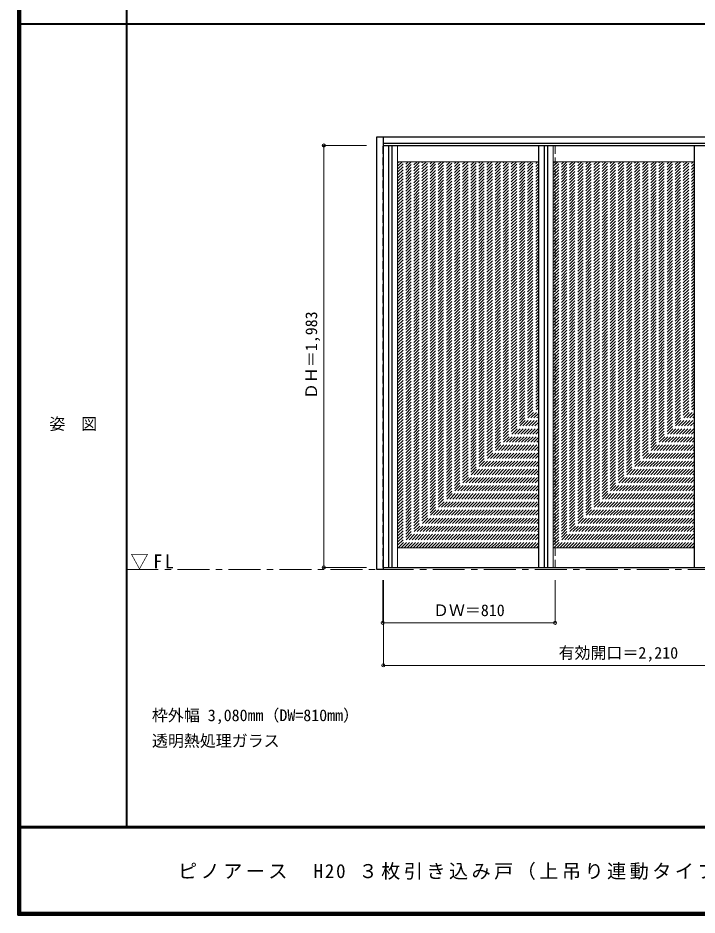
# Model space of a CAD drawing. Units: millimetres, scale not verified. Extents: x -6000 to 5700, y -4307 to 4260.
# Drawn here: x -6000 to -2807, y -4205 to 12 of the extents above; entities that cross this region are included whole.
import ezdxf
from ezdxf.enums import TextEntityAlignment as Align

# ---------------------------------------------------------------- set-up
doc = ezdxf.new("R2010")
doc.units = ezdxf.units.MM
doc.header["$LTSCALE"] = 30
doc.header["$PDMODE"] = 32
doc.header["$PDSIZE"] = 15
doc.linetypes.add('CHAIN1', pattern=[8, 5, -1, 1, -1])
doc.linetypes.add('DASHED1', pattern=[1.8, 1.2, -0.6])
for name, color, linetype, lineweight in [('0-1_通り芯', 7, 'CHAIN1', 18), ('0-2_扉', 4, 'DASHED1', 9), ('0-3_仕上げ', 3, 'Continuous', 25), ('0-4_枠', 3, 'Continuous', 25), ('0-B_寸法', 4, 'Continuous', 9), ('0-C_ハッチ', 4, 'DASHED1', 9), ('F-1_枠', 6, 'Continuous', 40)]:
    doc.layers.add(name, color=color, linetype=linetype, lineweight=lineweight)
doc.layers.add('0-A_文字', color=7, linetype='Continuous')
doc.layers.add('F-A_文字', color=7, linetype='Continuous')
doc.styles.add('ＭＳ ゴシック', font='')
doc.styles.get('ＭＳ ゴシック').set_extended_font_data('MS Gothic')

msp = doc.modelspace()

# ---------------------------------------------------------------- linework, layer by layer
at = {"layer": '0-1_通り芯'}
msp.add_line((-5490, -2581.25), (5700, -2581.25), dxfattribs=at)
at = {"layer": '0-2_扉'}
for p, q in [((-4285, -587.75), (-4282, -587.75)), ((-4285, -2570.75), (-4285, -587.75)), ((-3475, -2570.75), (-3475, -587.75)), ((-4282, -2570.75), (-4285, -2570.75))]:
    msp.add_line(p, q, dxfattribs=at)
at = {"layer": '0-2_扉', "color": 3, "linetype": 'Continuous', "lineweight": 25}
for p, q in [((-3553, -587.75), (-3553, -2570.75)), ((-2821, -587.75), (-2821, -2570.75)), ((-4282, -2570.75), (-2011, -2570.75))]:
    msp.add_line(p, q, dxfattribs=at)
msp.add_lwpolyline([(-4282, -587.75), (-2011, -587.75), (-2011, -2570.75)], dxfattribs=at)
at = {"layer": '0-3_仕上げ'}
for p, q in [((-4257.5, -587.75), (-4257.5, -2570.75)), ((-4242.5, -587.75), (-4242.5, -2570.75)), ((-3525.5, -587.75), (-3525.5, -2570.75)), ((-3510.5, -587.75), (-3510.5, -2570.75))]:
    msp.add_line(p, q, dxfattribs=at)
at = {"layer": '0-3_仕上げ', "color": 7, "lineweight": 18}
for p, q in [((-4215, -587.75), (-4215, -2570.75)), ((-3483, -587.75), (-3483, -2570.75)), ((-3553, -663.75), (-4215, -663.75)), ((-2821, -663.75), (-3483, -663.75)), ((-3553, -2478.75), (-4215, -2478.75)), ((-2821, -2478.75), (-3483, -2478.75))]:
    msp.add_line(p, q, dxfattribs=at)
at = {"layer": '0-4_枠'}
for p, q in [((-4282, -2581.25), (-4282, -546.25)), ((-4282, -576.25), (-1262, -576.25))]:
    msp.add_line(p, q, dxfattribs=at)
for points in [[(-4282, -2581.25), (-4312, -2581.25), (-4312, -546.25)], [(-4312, -546.25), (-1232, -546.25), (-1232, -2581.25)]]:
    msp.add_lwpolyline(points, dxfattribs=at)
at = {"layer": '0-B_寸法'}
for p, q in [((-4562, -587.75), (-4562, -2570.75)), ((-4562, -587.75), (-4362, -587.75)), ((-4562, -2570.75), (-4362, -2570.75)), ((-4285, -2831.25), (-4285, -2631.25)), ((-4282, -3031.25), (-4282, -2631.25)), ((-3475, -2831.25), (-3475, -2631.25)), ((-4285, -2831.25), (-3475, -2831.25)), ((-4282, -3031.25), (-2072, -3031.25))]:
    msp.add_line(p, q, dxfattribs=at)
at = {"layer": '0-B_寸法', "color": 7}
for p in [(-4562, -587.75), (-4562, -2570.75), (-4285, -2831.25), (-3475, -2831.25), (-4282, -3031.25)]:
    msp.add_point(p, dxfattribs=at)
at = {"layer": '0-C_ハッチ'}
for p, q in [((-4215, -684.55), (-4194.2, -663.75)), ((-4215, -698.69), (-4180.06, -663.75)), ((-4215, -726.98), (-4151.77, -663.75)), ((-4215, -741.12), (-4137.63, -663.75)), ((-4215, -712.83), (-4165.92, -663.75)), ((-4215, -670.41), (-4208.34, -663.75)), ((-4215, -755.26), (-4123.49, -663.75)), ((-4215, -769.4), (-4109.35, -663.75)), ((-4215, -797.69), (-4081.06, -663.75)), ((-4215, -811.83), (-4066.92, -663.75)), ((-4215, -783.54), (-4095.21, -663.75)), ((-4215, -825.97), (-4052.78, -663.75)), ((-4215, -840.11), (-4038.64, -663.75)), ((-4215, -868.4), (-4010.35, -663.75)), ((-4215, -882.54), (-3996.21, -663.75)), ((-4215, -854.25), (-4024.5, -663.75)), ((-4215, -896.68), (-3982.07, -663.75)), ((-4215, -910.82), (-3967.93, -663.75)), ((-4215, -939.11), (-3939.64, -663.75)), ((-4215, -953.25), (-3925.5, -663.75)), ((-4215, -924.97), (-3953.78, -663.75)), ((-4215, -967.39), (-3911.36, -663.75)), ((-4215, -981.53), (-3897.22, -663.75)), ((-4215, -1009.82), (-3868.93, -663.75)), ((-4215, -995.68), (-3883.07, -663.75)), ((-4215, -1023.96), (-3854.79, -663.75)), ((-4215, -1038.1), (-3840.65, -663.75)), ((-4215, -1052.24), (-3826.51, -663.75)), ((-4215, -1080.53), (-3798.22, -663.75)), ((-4215, -1094.67), (-3784.08, -663.75)), ((-4215, -1066.39), (-3812.36, -663.75)), ((-4215, -1108.81), (-3769.94, -663.75)), ((-4215, -1122.96), (-3755.8, -663.75)), ((-4215, -1151.24), (-3727.51, -663.75)), ((-4215, -1165.38), (-3713.37, -663.75)), ((-4215, -1137.1), (-3741.65, -663.75)), ((-4215, -1179.52), (-3699.23, -663.75)), ((-4215, -1193.67), (-3685.08, -663.75)), ((-4215, -1221.95), (-3656.8, -663.75)), ((-4215, -1236.09), (-3642.66, -663.75)), ((-4215, -1207.81), (-3670.94, -663.75)), ((-4215, -1250.23), (-3628.52, -663.75)), ((-4215, -1264.38), (-3614.37, -663.75)), ((-4215, -1292.66), (-3586.09, -663.75)), ((-4215, -1306.8), (-3571.95, -663.75)), ((-4215, -1278.52), (-3600.23, -663.75)), ((-4215, -1320.95), (-3557.81, -663.75)), ((-4215, -1335.09), (-3553, -673.09)), ((-3483, -684.55), (-3462.2, -663.75)), ((-3483, -698.69), (-3448.06, -663.75)), ((-3483, -726.98), (-3419.77, -663.75)), ((-3483, -741.12), (-3405.63, -663.75)), ((-3483, -712.83), (-3433.92, -663.75)), ((-3483, -670.41), (-3476.34, -663.75)), ((-3483, -755.26), (-3391.49, -663.75)), ((-3483, -769.4), (-3377.35, -663.75)), ((-3483, -797.69), (-3349.06, -663.75)), ((-3483, -811.83), (-3334.92, -663.75)), ((-3483, -783.54), (-3363.21, -663.75)), ((-3483, -825.97), (-3320.78, -663.75)), ((-3483, -840.11), (-3306.64, -663.75)), ((-3483, -868.4), (-3278.35, -663.75)), ((-3483, -882.54), (-3264.21, -663.75)), ((-3483, -854.25), (-3292.5, -663.75)), ((-3483, -896.68), (-3250.07, -663.75)), ((-3483, -910.82), (-3235.93, -663.75)), ((-3483, -939.11), (-3207.64, -663.75)), ((-3483, -953.25), (-3193.5, -663.75)), ((-3483, -924.97), (-3221.78, -663.75)), ((-3483, -967.39), (-3179.36, -663.75)), ((-3483, -981.53), (-3165.22, -663.75)), ((-3483, -1009.82), (-3136.93, -663.75)), ((-3483, -995.68), (-3151.07, -663.75)), ((-3483, -1023.96), (-3122.79, -663.75)), ((-3483, -1038.1), (-3108.65, -663.75)), ((-3483, -1052.24), (-3094.51, -663.75)), ((-3483, -1080.53), (-3066.22, -663.75)), ((-3483, -1094.67), (-3052.08, -663.75)), ((-3483, -1066.39), (-3080.36, -663.75)), ((-3483, -1108.81), (-3037.94, -663.75)), ((-3483, -1122.96), (-3023.8, -663.75)), ((-3483, -1151.24), (-2995.51, -663.75)), ((-3483, -1165.38), (-2981.37, -663.75)), ((-3483, -1137.1), (-3009.65, -663.75)), ((-3483, -1179.52), (-2967.23, -663.75)), ((-3483, -1193.67), (-2953.08, -663.75)), ((-3483, -1221.95), (-2924.8, -663.75)), ((-3483, -1236.09), (-2910.66, -663.75)), ((-3483, -1207.81), (-2938.94, -663.75)), ((-3483, -1250.23), (-2896.52, -663.75)), ((-3483, -1264.38), (-2882.37, -663.75)), ((-3483, -1292.66), (-2854.09, -663.75)), ((-3483, -1306.8), (-2839.95, -663.75)), ((-3483, -1278.52), (-2868.23, -663.75)), ((-3483, -1320.95), (-2825.81, -663.75)), ((-3483, -1335.09), (-2821, -673.09)), ((-4215, -1349.23), (-3553, -687.23)), ((-4215, -1363.37), (-3553, -701.37)), ((-4215, -1377.51), (-3553, -715.51)), ((-3483, -1349.23), (-2821, -687.23)), ((-3483, -1363.37), (-2821, -701.37)), ((-3483, -1377.51), (-2821, -715.51)), ((-4215, -1391.66), (-3553, -729.66)), ((-4215, -1405.8), (-3553, -743.8)), ((-4215, -1419.94), (-3553, -757.94)), ((-3483, -1391.66), (-2821, -729.66)), ((-3483, -1405.8), (-2821, -743.8)), ((-3483, -1419.94), (-2821, -757.94)), ((-4215, -1434.08), (-3553, -772.08)), ((-4215, -1448.22), (-3553, -786.22)), ((-4215, -1462.37), (-3553, -800.37)), ((-3483, -1434.08), (-2821, -772.08)), ((-3483, -1448.22), (-2821, -786.22)), ((-3483, -1462.37), (-2821, -800.37)), ((-4215, -1476.51), (-3553, -814.51)), ((-4215, -1490.65), (-3553, -828.65)), ((-4215, -1504.79), (-3553, -842.79)), ((-3483, -1476.51), (-2821, -814.51)), ((-3483, -1490.65), (-2821, -828.65)), ((-3483, -1504.79), (-2821, -842.79)), ((-4215, -1518.94), (-3553, -856.94)), ((-4215, -1533.08), (-3553, -871.08)), ((-4215, -1547.22), (-3553, -885.22)), ((-3483, -1518.94), (-2821, -856.94)), ((-3483, -1533.08), (-2821, -871.08)), ((-3483, -1547.22), (-2821, -885.22)), ((-4215, -1561.36), (-3553, -899.36)), ((-4215, -1575.5), (-3553, -913.5)), ((-4215, -1589.65), (-3553, -927.65)), ((-3483, -1561.36), (-2821, -899.36)), ((-3483, -1575.5), (-2821, -913.5)), ((-3483, -1589.65), (-2821, -927.65)), ((-4215, -1603.79), (-3553, -941.79)), ((-4215, -1617.93), (-3553, -955.93)), ((-3483, -1603.79), (-2821, -941.79)), ((-3483, -1617.93), (-2821, -955.93)), ((-4215, -1632.07), (-3553, -970.07)), ((-4215, -1646.21), (-3553, -984.21)), ((-4215, -1660.36), (-3553, -998.36)), ((-3483, -1632.07), (-2821, -970.07)), ((-3483, -1646.21), (-2821, -984.21)), ((-3483, -1660.36), (-2821, -998.36)), ((-4215, -1674.5), (-3553, -1012.5)), ((-4215, -1688.64), (-3553, -1026.64)), ((-4215, -1702.78), (-3553, -1040.78)), ((-3483, -1674.5), (-2821, -1012.5)), ((-3483, -1688.64), (-2821, -1026.64)), ((-3483, -1702.78), (-2821, -1040.78)), ((-4215, -1716.93), (-3553, -1054.93)), ((-4215, -1731.07), (-3553, -1069.07)), ((-4215, -1745.21), (-3553, -1083.21)), ((-3483, -1716.93), (-2821, -1054.93)), ((-3483, -1731.07), (-2821, -1069.07)), ((-3483, -1745.21), (-2821, -1083.21)), ((-4215, -1759.35), (-3553, -1097.35)), ((-4215, -1773.49), (-3553, -1111.49)), ((-4215, -1787.64), (-3553, -1125.64)), ((-3483, -1759.35), (-2821, -1097.35)), ((-3483, -1773.49), (-2821, -1111.49)), ((-3483, -1787.64), (-2821, -1125.64)), ((-4215, -1801.78), (-3553, -1139.78)), ((-4215, -1815.92), (-3553, -1153.92)), ((-4215, -1830.06), (-3553, -1168.06)), ((-3483, -1801.78), (-2821, -1139.78)), ((-3483, -1815.92), (-2821, -1153.92)), ((-3483, -1830.06), (-2821, -1168.06)), ((-4215, -1844.2), (-3553, -1182.2)), ((-4215, -1858.35), (-3553, -1196.35)), ((-4215, -1872.49), (-3553, -1210.49)), ((-3483, -1844.2), (-2821, -1182.2)), ((-3483, -1858.35), (-2821, -1196.35)), ((-3483, -1872.49), (-2821, -1210.49)), ((-4215, -1886.63), (-3553, -1224.63)), ((-4215, -1900.77), (-3553, -1238.77)), ((-4215, -1914.91), (-3553, -1252.91)), ((-3483, -1886.63), (-2821, -1224.63)), ((-3483, -1900.77), (-2821, -1238.77)), ((-3483, -1914.91), (-2821, -1252.91)), ((-4215, -1929.06), (-3553, -1267.06)), ((-4215, -1943.2), (-3553, -1281.2)), ((-4215, -1957.34), (-3553, -1295.34)), ((-3483, -1929.06), (-2821, -1267.06)), ((-3483, -1943.2), (-2821, -1281.2)), ((-3483, -1957.34), (-2821, -1295.34)), ((-4215, -1971.48), (-3553, -1309.48)), ((-4215, -1985.63), (-3553, -1323.63)), ((-4215, -1999.77), (-3553, -1337.77)), ((-3483, -1971.48), (-2821, -1309.48)), ((-3483, -1985.63), (-2821, -1323.63)), ((-3483, -1999.77), (-2821, -1337.77)), ((-4215, -2013.91), (-3553, -1351.91)), ((-4215, -2028.05), (-3553, -1366.05)), ((-4215, -2042.19), (-3553, -1380.19)), ((-3483, -2013.91), (-2821, -1351.91)), ((-3483, -2028.05), (-2821, -1366.05)), ((-3483, -2042.19), (-2821, -1380.19)), ((-4215, -2056.34), (-3553, -1394.34)), ((-4215, -2070.48), (-3553, -1408.48)), ((-4215, -2084.62), (-3553, -1422.62)), ((-3483, -2056.34), (-2821, -1394.34)), ((-3483, -2070.48), (-2821, -1408.48)), ((-3483, -2084.62), (-2821, -1422.62)), ((-4215, -2098.76), (-3553, -1436.76)), ((-4215, -2112.9), (-3553, -1450.9)), ((-4215, -2127.05), (-3553, -1465.05)), ((-3483, -2098.76), (-2821, -1436.76)), ((-3483, -2112.9), (-2821, -1450.9)), ((-3483, -2127.05), (-2821, -1465.05)), ((-4215, -2141.19), (-3553, -1479.19)), ((-4215, -2155.33), (-3553, -1493.33)), ((-4215, -2169.47), (-3553, -1507.47)), ((-3483, -2141.19), (-2821, -1479.19)), ((-3483, -2155.33), (-2821, -1493.33)), ((-3483, -2169.47), (-2821, -1507.47)), ((-4215, -2183.62), (-3553, -1521.62)), ((-4215, -2197.76), (-3553, -1535.76)), ((-4215, -2211.9), (-3553, -1549.9)), ((-3483, -2183.62), (-2821, -1521.62)), ((-3483, -2197.76), (-2821, -1535.76)), ((-3483, -2211.9), (-2821, -1549.9)), ((-4215, -2226.04), (-3553, -1564.04)), ((-4215, -2240.18), (-3553, -1578.18)), ((-4215, -2254.33), (-3553, -1592.33)), ((-3483, -2226.04), (-2821, -1564.04)), ((-3483, -2240.18), (-2821, -1578.18)), ((-3483, -2254.33), (-2821, -1592.33)), ((-4215, -2268.47), (-3553, -1606.47)), ((-4215, -2282.61), (-3553, -1620.61)), ((-4215, -2296.75), (-3553, -1634.75)), ((-3483, -2268.47), (-2821, -1606.47)), ((-3483, -2282.61), (-2821, -1620.61)), ((-3483, -2296.75), (-2821, -1634.75)), ((-4215, -2310.89), (-3553, -1648.89)), ((-4215, -2325.04), (-3553, -1663.04)), ((-4215, -2339.18), (-3553, -1677.18)), ((-3483, -2310.89), (-2821, -1648.89)), ((-3483, -2325.04), (-2821, -1663.04)), ((-3483, -2339.18), (-2821, -1677.18)), ((-4215, -2353.32), (-3553, -1691.32)), ((-4215, -2367.46), (-3553, -1705.46)), ((-4215, -2381.61), (-3553, -1719.61)), ((-3483, -2353.32), (-2821, -1691.32)), ((-3483, -2367.46), (-2821, -1705.46)), ((-3483, -2381.61), (-2821, -1719.61)), ((-4215, -2395.75), (-3553, -1733.75)), ((-4215, -2409.89), (-3553, -1747.89)), ((-4215, -2424.03), (-3553, -1762.03)), ((-3483, -2395.75), (-2821, -1733.75)), ((-3483, -2409.89), (-2821, -1747.89)), ((-3483, -2424.03), (-2821, -1762.03)), ((-4215, -2438.17), (-3553, -1776.17)), ((-4215, -2452.32), (-3553, -1790.32)), ((-4215, -2466.46), (-3553, -1804.46)), ((-3483, -2438.17), (-2821, -1776.17)), ((-3483, -2452.32), (-2821, -1790.32)), ((-3483, -2466.46), (-2821, -1804.46)), ((-4213.15, -2478.75), (-3553, -1818.6)), ((-4199.01, -2478.75), (-3553, -1832.74)), ((-4184.87, -2478.75), (-3553, -1846.88)), ((-3481.15, -2478.75), (-2821, -1818.6)), ((-3467.01, -2478.75), (-2821, -1832.74)), ((-3452.87, -2478.75), (-2821, -1846.88)), ((-4170.72, -2478.75), (-3553, -1861.03)), ((-4156.58, -2478.75), (-3553, -1875.17)), ((-4142.44, -2478.75), (-3553, -1889.31)), ((-3438.72, -2478.75), (-2821, -1861.03)), ((-3424.58, -2478.75), (-2821, -1875.17)), ((-3410.44, -2478.75), (-2821, -1889.31)), ((-4128.3, -2478.75), (-3553, -1903.45)), ((-4114.16, -2478.75), (-3553, -1917.6)), ((-4100.01, -2478.75), (-3553, -1931.74)), ((-3396.3, -2478.75), (-2821, -1903.45)), ((-3382.16, -2478.75), (-2821, -1917.6)), ((-3368.01, -2478.75), (-2821, -1931.74)), ((-4085.87, -2478.75), (-3553, -1945.88)), ((-4071.73, -2478.75), (-3553, -1960.02)), ((-4057.59, -2478.75), (-3553, -1974.16)), ((-3353.87, -2478.75), (-2821, -1945.88)), ((-3339.73, -2478.75), (-2821, -1960.02)), ((-3325.59, -2478.75), (-2821, -1974.16)), ((-4043.44, -2478.75), (-3553, -1988.31)), ((-4029.3, -2478.75), (-3553, -2002.45)), ((-4015.16, -2478.75), (-3553, -2016.59)), ((-3311.44, -2478.75), (-2821, -1988.31)), ((-3297.3, -2478.75), (-2821, -2002.45)), ((-3283.16, -2478.75), (-2821, -2016.59)), ((-4001.02, -2478.75), (-3553, -2030.73)), ((-3986.88, -2478.75), (-3553, -2044.87)), ((-3972.73, -2478.75), (-3553, -2059.02)), ((-3269.02, -2478.75), (-2821, -2030.73)), ((-3254.88, -2478.75), (-2821, -2044.87)), ((-3240.73, -2478.75), (-2821, -2059.02)), ((-3958.59, -2478.75), (-3553, -2073.16)), ((-3944.45, -2478.75), (-3553, -2087.3)), ((-3930.31, -2478.75), (-3553, -2101.44)), ((-3226.59, -2478.75), (-2821, -2073.16)), ((-3212.45, -2478.75), (-2821, -2087.3)), ((-3198.31, -2478.75), (-2821, -2101.44)), ((-3916.17, -2478.75), (-3553, -2115.59)), ((-3902.02, -2478.75), (-3553, -2129.73)), ((-3887.88, -2478.75), (-3553, -2143.87)), ((-3184.17, -2478.75), (-2821, -2115.59)), ((-3170.02, -2478.75), (-2821, -2129.73)), ((-3155.88, -2478.75), (-2821, -2143.87)), ((-3873.74, -2478.75), (-3553, -2158.01)), ((-3859.6, -2478.75), (-3553, -2172.15)), ((-3845.45, -2478.75), (-3553, -2186.3)), ((-3141.74, -2478.75), (-2821, -2158.01)), ((-3127.6, -2478.75), (-2821, -2172.15)), ((-3113.45, -2478.75), (-2821, -2186.3)), ((-3831.31, -2478.75), (-3553, -2200.44)), ((-3817.17, -2478.75), (-3553, -2214.58)), ((-3803.03, -2478.75), (-3553, -2228.72)), ((-3099.31, -2478.75), (-2821, -2200.44)), ((-3085.17, -2478.75), (-2821, -2214.58)), ((-3071.03, -2478.75), (-2821, -2228.72)), ((-3788.89, -2478.75), (-3553, -2242.86)), ((-3774.74, -2478.75), (-3553, -2257.01)), ((-3760.6, -2478.75), (-3553, -2271.15)), ((-3056.89, -2478.75), (-2821, -2242.86)), ((-3042.74, -2478.75), (-2821, -2257.01)), ((-3028.6, -2478.75), (-2821, -2271.15)), ((-3746.46, -2478.75), (-3553, -2285.29)), ((-3732.32, -2478.75), (-3553, -2299.43)), ((-3718.18, -2478.75), (-3553, -2313.58)), ((-3014.46, -2478.75), (-2821, -2285.29)), ((-3000.32, -2478.75), (-2821, -2299.43)), ((-2986.18, -2478.75), (-2821, -2313.58)), ((-3704.03, -2478.75), (-3553, -2327.72)), ((-3689.89, -2478.75), (-3553, -2341.86)), ((-3675.75, -2478.75), (-3553, -2356)), ((-2972.03, -2478.75), (-2821, -2327.72)), ((-2957.89, -2478.75), (-2821, -2341.86)), ((-2943.75, -2478.75), (-2821, -2356)), ((-3661.61, -2478.75), (-3553, -2370.14)), ((-3647.46, -2478.75), (-3553, -2384.29)), ((-3633.32, -2478.75), (-3553, -2398.43)), ((-2929.61, -2478.75), (-2821, -2370.14)), ((-2915.46, -2478.75), (-2821, -2384.29)), ((-2901.32, -2478.75), (-2821, -2398.43)), ((-3619.18, -2478.75), (-3553, -2412.57)), ((-3605.04, -2478.75), (-3553, -2426.71)), ((-3590.9, -2478.75), (-3553, -2440.85)), ((-2887.18, -2478.75), (-2821, -2412.57)), ((-2873.04, -2478.75), (-2821, -2426.71)), ((-2858.9, -2478.75), (-2821, -2440.85)), ((-3576.75, -2478.75), (-3553, -2455)), ((-3562.61, -2478.75), (-3553, -2469.14)), ((-2844.75, -2478.75), (-2821, -2455)), ((-2830.61, -2478.75), (-2821, -2469.14))]:
    msp.add_line(p, q, dxfattribs=at)
at = {"layer": 'F-1_枠'}
for p, q in [((-6000, 4175), (-6000, -4205)), ((-5995, 4175), (-5995, -4205)), ((-5990, 4175), (-5990, -4205)), ((-5490, 4175), (-5490, -3790)), ((-6000, -15.5), (5700, -15.5)), ((5700, -3790), (-6000, -3790)), ((5700, -3795), (-6000, -3795)), ((5700, -4195), (-6000, -4195)), ((5700, -4200), (-6000, -4200)), ((5700, -4205), (-6000, -4205))]:
    msp.add_line(p, q, dxfattribs=at)

# ---------------------------------------------------------------- texts
at = {"layer": '0-A_文字', "style": 'ＭＳ ゴシック'}
for s, p in [('枠外幅 3,080mm（DW=810mm）', (-5370, -3310)), ('透明熱処理ガラス', (-5370, -3430))]:
    msp.add_text(s, height=54.99, dxfattribs=at).set_placement(p, align=Align.BOTTOM_LEFT)
at = {"layer": '0-A_文字', "insert": (-5471.25, -2581.25), "char_height": 65.98, "attachment_point": 7, "style": 'ＭＳ ゴシック'}
msp.add_mtext('\\T1.26;\\W0.95;▽FL', dxfattribs=at)
at = {"layer": '0-B_寸法', "color": 7, "style": 'ＭＳ ゴシック'}
msp.add_text('ＤＨ＝1,983', height=54.99, rotation=90, dxfattribs=at).set_placement((-4577, -1779.5), align=Align.BOTTOM_LEFT)
for s, p in [('ＤＷ＝810', (-4048.75, -2816.25)), ('有効開口＝2,210', (-3458.25, -3016.25))]:
    msp.add_text(s, height=54.99, dxfattribs=at).set_placement(p, align=Align.BOTTOM_LEFT)
at = {"layer": 'F-A_文字', "style": 'ＭＳ ゴシック'}
msp.add_text('姿\u3000図', height=54.99, dxfattribs=at).set_placement((-5852.5, -1940.25), align=Align.BOTTOM_LEFT)
at = {"layer": 'F-A_文字', "insert": (-5247.55, -4040), "char_height": 65.98, "attachment_point": 7, "style": 'ＭＳ ゴシック'}
msp.add_mtext('\\T1.18;ピノアース\u3000H20\\~３枚引き込み戸（上吊り連動タイプ）Ｎ－ＷＪ／ＷＳ／ＷＧ／ＷＫ', dxfattribs=at)

doc.saveas('drawing.dxf')
